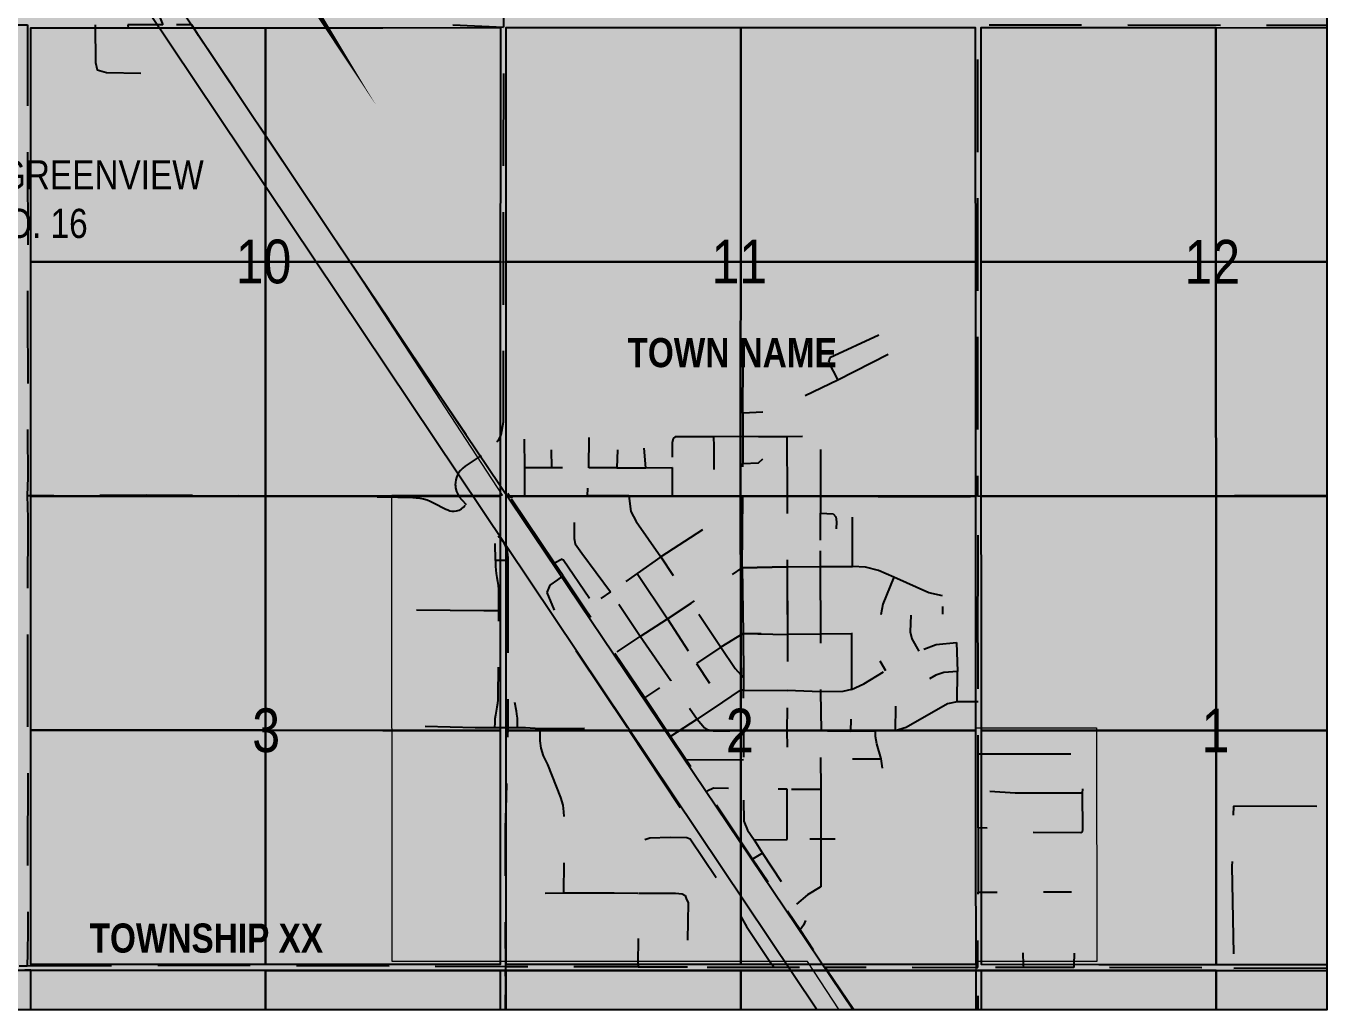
# Model space of a CAD drawing. Extents: x 403018 to 417191, y 6033193 to 6042673.
# Drawn here: x 406642.9 to 407089.7, y 6033788 to 6034125.8 of the extents above; entities that cross this region are included whole.
import ezdxf
from ezdxf.enums import TextEntityAlignment as Align

# ---------------------------------------------------------------- set-up
doc = ezdxf.new("R2010")
doc.units = 0
doc.header["$LTSCALE"] = 5
doc.linetypes.add('BORDER2', pattern=[22.225, 6.35, -3.175, 6.35, -3.175, 0, -3.175])
doc.linetypes.add('DASHED2', pattern=[9.525, 6.35, -3.175])
doc.layers.add('AS-COUNTY', color=7, linetype='BORDER2', lineweight=60, true_color=0xcc33ff)
for name, color, linetype in [('AS-RAILWAY', 13, 'TRACKS'), ('D-TXT', 6, 'Continuous'), ('Quarters', 8, 'Continuous'), ('RoadSeg', 57, 'DASHED2'), ('ROUTE-MAP-HWY', 2, 'Continuous'), ('ROUTE-MAP-LABELS', 210, 'Continuous'), ('ROUTE-MAP-TOWN-H', 50, 'Continuous'), ('S-7', 6, 'Continuous'), ('Townships', 57, 'Continuous')]:
    doc.layers.add(name, color=color, linetype=linetype)
doc.layers.add('ROUTE-MAP-BACKGROUND-H', color=7, linetype='Continuous', true_color=0xf0ebff)
doc.layers.add('ROUTE-MAP-TOWN-BDY', color=3, linetype='Continuous', lineweight=0)
doc.styles.add('120', font='ARIALN.TTF', dxfattribs={"height": 13})
doc.styles.add('80', font='ARIALN.TTF', dxfattribs={"height": 10})
doc.styles.add('80L', font='ARIALN.TTF', dxfattribs={"height": 10})
doc.styles.add('BOLD', font='ARIALNB.TTF')
doc.linetypes.add('TRACKS', pattern='A,3.81,[130,ltypeshp1.shx,S=6.35,R=0,X=0,Y=0],3.81', length=7.62)

# ---------------------------------------------------------------- blocks, each defined once
blk = doc.blocks.new('*U290')
at = {"color": 210, "flags": 128}
blk.add_lwpolyline([(165.22, -4.93, 0, 7.5, 0), (0, 0, 0, 0, 0)], format="xyseb", dxfattribs=at)
at = {"color": 210, "style": '80'}
blk.add_attdef('ENTER_TEXT_001', (-35.99, -5), '', height=10, dxfattribs=at)

msp = doc.modelspace()

# ---------------------------------------------------------------- hatches: boundary and pattern name
at = {"layer": 'ROUTE-MAP-BACKGROUND-H'}
h = msp.add_hatch(color=256, dxfattribs=at)
h.dxf.hatch_style = 1
h.paths.add_polyline_path([(406148.886, 6034780.697), (407089.67, 6034780.697), (407089.67, 6033788.018), (406148.886, 6033788.018)])
at = {"layer": 'ROUTE-MAP-TOWN-H'}
h = msp.add_hatch(color=256, dxfattribs=at)
h.dxf.hatch_style = 1
h.paths.add_polyline_path([(406922.159, 6033788.018), (406969.126, 6033788.018), (406969.114, 6033804.678), (407010.597, 6033804.613), (407010.536, 6033884.925), (407008.076, 6033884.925), (406969.053, 6033884.918), (406968.931, 6034044.857), (406808.566, 6034044.842), (406755.061, 6034044.837), (406754.213, 6034044.837), (406755.109, 6034043.468), (406806.577, 6033964.763), (406768.544, 6033964.76), (406768.619, 6033804.644), (406875.317, 6033804.662), (406911.271, 6033804.668)])

# ---------------------------------------------------------------- linework, layer by layer
msp.add_lwpolyline([(406148.886, 6034780.697), (407089.67, 6034780.697), (407089.67, 6033788.018), (406148.886, 6033788.018)], close=True)
at = {"layer": 'AS-RAILWAY', "ltscale": 0.2, "flags": 128}
msp.add_lwpolyline([(406413.276, 6034536.366), (406914.551, 6033788.018)], dxfattribs=at)
at = {"layer": 'Quarters'}
for points in [[(406725.187, 6034085.018), (406725.179, 6034044.832), (406684.877, 6034044.828), (406644.575, 6034044.825), (406644.591, 6034085.023), (406644.607, 6034125.22), (406684.901, 6034125.212), (406725.196, 6034125.204)], [(406805.815, 6034085.06), (406805.802, 6034044.847), (406765.49, 6034044.839), (406725.179, 6034044.832), (406725.187, 6034085.018), (406725.196, 6034125.204), (406765.512, 6034125.239), (406805.828, 6034125.273)], [(406888.354, 6034085.064), (406888.344, 6034044.852), (406848.079, 6034044.85), (406807.813, 6034044.847), (406807.826, 6034085.06), (406807.839, 6034125.274), (406848.102, 6034125.275), (406888.365, 6034125.276)], [(406968.912, 6034085.069), (406968.931, 6034044.857), (406928.638, 6034044.854), (406888.344, 6034044.852), (406888.354, 6034085.064), (406888.365, 6034125.276), (406928.629, 6034125.279), (406968.893, 6034125.281)], [(407051.517, 6034085.048), (407051.534, 6034044.836), (407011.238, 6034044.847), (406970.942, 6034044.857), (406970.923, 6034085.069), (406970.904, 6034125.28), (407011.202, 6034125.27), (407051.499, 6034125.26)], [(406725.171, 6034004.635), (406725.163, 6033964.439), (406684.854, 6033964.451), (406644.546, 6033964.463), (406644.56, 6034004.644), (406644.575, 6034044.825), (406684.877, 6034044.828), (406725.179, 6034044.832)], [(406805.791, 6034004.631), (406805.779, 6033964.414), (406765.471, 6033964.427), (406725.163, 6033964.439), (406725.171, 6034004.635), (406725.179, 6034044.832), (406765.49, 6034044.839), (406805.802, 6034044.847)], [(406888.333, 6034004.631), (406888.321, 6033964.41), (406848.056, 6033964.412), (406807.791, 6033964.414), (406807.802, 6034004.631), (406807.813, 6034044.847), (406848.079, 6034044.85), (406888.344, 6034044.852)], [(406968.947, 6034004.641), (406968.962, 6033964.426), (406928.642, 6033964.418), (406888.321, 6033964.41), (406888.333, 6034004.631), (406888.344, 6034044.852), (406928.638, 6034044.854), (406968.931, 6034044.857)], [(407051.534, 6034044.836), (407051.552, 6034004.627), (407051.57, 6033964.417), (407011.272, 6033964.421), (406970.974, 6033964.425), (406970.958, 6034004.641), (406970.942, 6034044.857), (407011.238, 6034044.847)], [(406725.17, 6033924.232), (406725.177, 6033884.025), (406684.887, 6033884.032), (406644.596, 6033884.038), (406644.571, 6033924.251), (406644.546, 6033964.463), (406684.854, 6033964.451), (406725.163, 6033964.439)], [(406805.777, 6033924.215), (406805.774, 6033884.016), (406765.475, 6033884.021), (406725.177, 6033884.025), (406725.17, 6033924.232), (406725.163, 6033964.439), (406765.471, 6033964.427), (406805.779, 6033964.414)], [(406888.343, 6033924.205), (406888.366, 6033884), (406848.075, 6033884.008), (406807.785, 6033884.015), (406807.788, 6033924.215), (406807.791, 6033964.414), (406848.056, 6033964.412), (406888.321, 6033964.41)], [(406968.979, 6033924.199), (406968.996, 6033883.972), (406928.681, 6033883.986), (406888.366, 6033884), (406888.343, 6033924.205), (406888.321, 6033964.41), (406928.642, 6033964.418), (406968.962, 6033964.426)], [(407051.57, 6033964.417), (407051.589, 6033924.192), (407051.608, 6033883.967), (407011.307, 6033883.969), (406971.007, 6033883.971), (406970.99, 6033924.198), (406970.974, 6033964.425), (407011.272, 6033964.421)], [(406725.177, 6033884.025), (406725.185, 6033843.828), (406725.192, 6033803.631), (406684.893, 6033803.643), (406644.594, 6033803.655), (406644.595, 6033843.846), (406644.596, 6033884.038), (406684.887, 6033884.032)], [(406725.192, 6033803.631), (406725.185, 6033843.828), (406725.177, 6033884.025), (406765.475, 6033884.021), (406805.774, 6033884.016), (406805.78, 6033843.813), (406805.787, 6033803.61), (406765.489, 6033803.621)], [(406888.389, 6033843.797), (406888.412, 6033803.594), (406848.105, 6033803.602), (406807.798, 6033803.611), (406807.791, 6033843.813), (406807.785, 6033884.015), (406848.075, 6033884.008), (406888.366, 6033884)], [(406969.016, 6033843.774), (406969.037, 6033803.576), (406928.724, 6033803.585), (406888.412, 6033803.594), (406888.389, 6033843.797), (406888.366, 6033884), (406928.681, 6033883.986), (406968.996, 6033883.972)], [(407051.627, 6033843.754), (407051.645, 6033803.542), (407011.346, 6033803.558), (406971.047, 6033803.575), (406971.027, 6033843.773), (406971.007, 6033883.971), (407011.307, 6033883.969), (407051.608, 6033883.967)]]:
    msp.add_lwpolyline(points, close=True, dxfattribs=at)
for points in [[(407089.67, 6034044.827), (407051.534, 6034044.836), (407051.517, 6034085.048), (407051.499, 6034125.26), (407089.67, 6034125.25)], [(407089.67, 6033964.413), (407051.57, 6033964.417), (407051.552, 6034004.627), (407051.534, 6034044.836), (407089.67, 6034044.827)], [(407089.67, 6033883.961), (407051.608, 6033883.967), (407051.589, 6033924.192), (407051.57, 6033964.417), (407089.67, 6033964.413)], [(407089.67, 6033803.524), (407051.645, 6033803.542), (407051.627, 6033843.754), (407051.608, 6033883.967), (407089.67, 6033883.961)], [(406644.578, 6033788.018), (406644.593, 6033801.645), (406684.893, 6033801.632), (406725.192, 6033801.619), (406725.183, 6033788.018)], [(406725.183, 6033788.018), (406725.192, 6033801.619), (406765.49, 6033801.609), (406805.787, 6033801.599), (406805.783, 6033788.018)], [(406807.794, 6033788.018), (406807.798, 6033801.599), (406848.106, 6033801.591), (406888.414, 6033801.583), (406888.418, 6033788.018)], [(406888.418, 6033788.018), (406888.414, 6033801.583), (406928.726, 6033801.574), (406969.037, 6033801.565), (406969.046, 6033788.018)], [(406971.058, 6033788.018), (406971.049, 6033801.565), (407011.348, 6033801.548), (407051.646, 6033801.53), (407051.655, 6033788.018)], [(407051.655, 6033788.018), (407051.646, 6033801.53), (407089.67, 6033801.513)]]:
    msp.add_lwpolyline(points, dxfattribs=at)
at = {"layer": 'RoadSeg', "flags": 128}
for points in [[(406770.171, 6034509.532), (406769.752, 6034527.329), (406771.306, 6034528.684), (406806.872, 6034530.296), (406806.884, 6034519.837), (406806.876, 6034511.749), (406806.892, 6034499.423), (406806.92, 6034473.053), (406806.936, 6034461.326), (406806.962, 6034450.032), (406807.054, 6034444.845), (406807.089, 6034439.118), (406807.123, 6034420.897), (406807.184, 6034397.775), (406807.107, 6034373.242), (406806.785, 6034363.218), (406807.063, 6034355.495), (406807.147, 6034331.692), (406807.084, 6034286.02), (406807.133, 6034242.423), (406807.022, 6034195.138), (406806.996, 6034141.795), (406806.858, 6034125.477), (406806.811, 6034044.833), (406806.781, 6033989.792), (406805.934, 6033985.359), (406804.9, 6033983.424), (406802.971, 6033981.354), (406801.657, 6033980.304), (406799.222, 6033978.357), (406794.437, 6033984.875), (406789.911, 6033991.525), (406784.736, 6033999.286), (406702.126, 6034122.6), (406699.845, 6034126.203), (406696.049, 6034126.198), (406689.9, 6034126.2)], [(406344.479, 6034162.809), (406344.854, 6034134.805), (406344.436, 6034126.686), (406357.047, 6034126.446), (406367.345, 6034126.483), (406383.794, 6034126.342), (406399.515, 6034126.27), (406466.974, 6034126.049), (406469.782, 6034126.09), (406471.687, 6034126.032), (406473.576, 6034125.83), (406475.905, 6034125.455), (406477.905, 6034125.049), (406480.691, 6034124.626), (406482.954, 6034123.219), (406484.746, 6034122.227), (406486.181, 6034121.407), (406487.571, 6034120.711), (406488.895, 6034120.075), (406490.471, 6034119.364), (406491.957, 6034118.879), (406493.73, 6034118.464), (406495.686, 6034118.119), (406497.825, 6034117.862), (406499.854, 6034117.809), (406502.085, 6034117.886), (406504.291, 6034118.087), (406508.922, 6034118.745), (406518.426, 6034120.213), (406529.338, 6034121.649), (406541.018, 6034123.027), (406547.364, 6034123.703), (406551.922, 6034124.089), (406555.639, 6034124.534), (406559.536, 6034124.669), (406570.276, 6034125.062), (406577.871, 6034125.51), (406586.318, 6034125.888), (406591.357, 6034126.113), (406594.066, 6034126.115), (406597.975, 6034126.128), (406621.715, 6034126.23), (406643.472, 6034126.236), (406643.426, 6034118.949), (406643.494, 6034098.289), (406643.453, 6034076.461), (406643.531, 6034054.213), (406643.433, 6034020.811), (406643.506, 6034009.596), (406643.491, 6033986.629), (406643.513, 6033970.875), (406643.358, 6033964.589), (406684.272, 6033964.915), (406765.46, 6033964.227), (406775.814, 6033963.903), (406776.941, 6033963.857), (406778.191, 6033963.727), (406779.473, 6033963.457), (406780.687, 6033963.159), (406781.771, 6033962.689), (406782.834, 6033962.171), (406787.12, 6033959.984), (406787.77, 6033959.71), (406788.419, 6033959.435), (406789.106, 6033959.315), (406789.975, 6033959.276), (406790.788, 6033959.398), (406791.637, 6033959.663), (406792.43, 6033960.088), (406793.189, 6033960.676), (406794.091, 6033961.594), (406805.439, 6033950.366), (406806.071, 6033949.697), (406806.673, 6033948.915), (406807.154, 6033948.094), (406807.617, 6033947.094), (406807.885, 6033946.234), (406808.137, 6033945.39), (406808.294, 6033944.3), (406808.347, 6033943.324), (406808.328, 6033942.342), (406804.125, 6033942.304), (406803.989, 6033948.128)], [(406679.918, 6034141.67), (406681.983, 6034139.84), (406687.882, 6034131.339), (406689.9, 6034126.2), (406677.954, 6034126.223), (406678.067, 6034122.994), (406678.798, 6034122.118), (406684.809, 6034119.026), (406688.641, 6034118.158)], [(406666.736, 6034126.23), (406666.797, 6034113.295), (406667.384, 6034110.815), (406670.517, 6034109.923), (406682.334, 6034109.634)], [(406789.524, 6034126.174), (406806.858, 6034125.477)], [(407089.67, 6033964.529), (406969.764, 6033964.348), (406969.744, 6034058.418), (406969.73, 6034126.244), (407089.67, 6034126.108)], [(406935.817, 6034019.7), (406918.978, 6034011.91), (406918.53, 6034010.394), (406921.648, 6034004.198)], [(406938.952, 6034013.005), (406921.648, 6034004.198), (406899.11, 6033993.407), (406889.123, 6033992.86), (406889.203, 6034010.672)], [(406889.123, 6033992.86), (406889.102, 6033984.854), (406879.097, 6033984.805)], [(406813.984, 6033984.039), (406814.129, 6033974.138)], [(406849.456, 6033884.913), (406832.043, 6033910.823), (406827.161, 6033918.858), (406821.921, 6033931.383), (406822.937, 6033933.821), (406825.573, 6033935.713), (406827.354, 6033937.025), (406834.931, 6033925.681), (406845.174, 6033910.436), (406853.87, 6033916.186), (406863.162, 6033922.312), (406871.38, 6033927.702), (406888.868, 6033939.818), (406889.112, 6033964.442), (406879.304, 6033964.5), (406879.208, 6033981.607), (406879.097, 6033984.805), (406865.791, 6033984.743), (406865.109, 6033984.218), (406864.861, 6033982.709), (406864.854, 6033974.303)], [(406845.848, 6033974.142), (406836.144, 6033974.104), (406836.281, 6033984.515)], [(406909.614, 6033984.867), (406904.214, 6033984.779), (406904.324, 6033964.371), (406904.266, 6033940.154), (406915.67, 6033940.251), (406926.777, 6033940.237)], [(406823.318, 6033980.362), (406823.334, 6033974.158), (406814.129, 6033974.138), (406814.163, 6033964.533), (406810.466, 6033964.405), (406809.368, 6033963.859), (406805.782, 6033968.984), (406799.222, 6033978.357), (406793.742, 6033974.706), (406792.888, 6033974.065), (406792.096, 6033973.237), (406791.494, 6033972.376), (406791.138, 6033971.725), (406790.762, 6033970.845), (406790.526, 6033969.966), (406790.394, 6033969.157), (406790.35, 6033968.268), (406790.382, 6033967.988), (406790.466, 6033967.251), (406790.805, 6033966.074), (406791.203, 6033965.084), (406791.298, 6033964.92), (406791.708, 6033964.216), (406792.565, 6033963.165), (406794.091, 6033961.594)], [(406846.032, 6033980.351), (406845.848, 6033974.142), (406855.753, 6033974.187), (406855.219, 6033980.872)], [(406915.77, 6033980.478), (406915.73, 6033964.368), (406915.732, 6033958.565), (406920.044, 6033958.314), (406920.978, 6033957.347), (406921.237, 6033955.653), (406920.861, 6033946.335), (406919.879, 6033945.801), (406915.682, 6033945.654), (406915.732, 6033958.565)], [(406864.798, 6033964.395), (406849.987, 6033964.48), (406835.778, 6033964.486), (406836.144, 6033974.104), (406823.334, 6033974.158)], [(406855.753, 6033974.187), (406864.854, 6033974.303), (406864.798, 6033964.395), (406879.304, 6033964.5)], [(406926.738, 6033964.35), (406915.73, 6033964.368), (406904.324, 6033964.371), (406889.112, 6033964.442), (406889.061, 6033975.679)], [(406643.358, 6033964.589), (406643.533, 6033956.856), (406643.522, 6033950.217), (406643.446, 6033937.307), (406643.449, 6033917.387), (406643.469, 6033894.405), (406643.506, 6033876.727), (406643.503, 6033865.715), (406643.475, 6033843.698), (406643.525, 6033815.569), (406643.454, 6033807.523), (406643.278, 6033803.089)], [(406827.354, 6033937.025), (406824.384, 6033941.444), (406809.368, 6033963.859)], [(406835.778, 6033964.486), (406831.062, 6033964.456), (406814.163, 6033964.533), (406831.062, 6033964.456), (406831.166, 6033949.863), (406831.549, 6033948.093), (406833.819, 6033944.856), (406843.629, 6033931.538), (406837.669, 6033927.429), (406834.931, 6033925.681), (406837.669, 6033927.429)], [(406849.987, 6033964.48), (406850.671, 6033959.2), (406852.492, 6033955.762), (406860.922, 6033943.548), (406871.38, 6033927.702), (406881.513, 6033912.545), (406873.203, 6033906.953), (406882.071, 6033893.654)], [(406940.911, 6033936.627), (406935.631, 6033938.845), (406931.188, 6033939.991), (406926.777, 6033940.237), (406926.738, 6033964.35), (406968.963, 6033964.348), (406969.764, 6033964.348), (406969.767, 6033962.92), (406969.831, 6033930.047)], [(406875.207, 6033952.851), (406860.922, 6033943.548), (406852.815, 6033937.862), (406843.629, 6033931.538), (406837.669, 6033927.429), (406827.435, 6033942.582), (406827.029, 6033942.768), (406824.384, 6033941.444)], [(406915.682, 6033945.654), (406915.67, 6033940.251), (406915.778, 6033917.041), (406915.767, 6033897.228), (406915.934, 6033883.826), (406904.219, 6033884.019), (406904.323, 6033863.81), (406915.83, 6033863.81)], [(406804.125, 6033942.304), (406804.127, 6033940.43), (406804.243, 6033938.985), (406804.363, 6033937.822), (406804.598, 6033936.451), (406804.816, 6033935.178), (406805.022, 6033933.718), (406805.177, 6033932.392), (406805.231, 6033930.802), (406805.172, 6033925.107)], [(406808.328, 6033942.342), (406808.33, 6033930.181), (406808.337, 6033885.035), (406811.644, 6033885.02)], [(406904.266, 6033940.154), (406888.868, 6033939.818)], [(406888.868, 6033939.818), (406889.252, 6033917.318)], [(406904.266, 6033940.154), (406904.374, 6033916.944)], [(406852.815, 6033937.862), (406863.162, 6033922.312), (406873.203, 6033906.953), (406864.303, 6033901.04), (406853.87, 6033916.186), (406843.629, 6033931.538)], [(406957.617, 6033930.144), (406952.906, 6033931.241), (406940.911, 6033936.627), (406937.134, 6033927.29), (406936.298, 6033922.559), (406936.447, 6033918.261), (406936.086, 6033917.147), (406926.382, 6033917.11), (406915.778, 6033917.041), (406904.374, 6033916.944), (406904.352, 6033897.67), (406904.219, 6033884.019), (406889.315, 6033883.9), (406889.359, 6033873.995), (406889.304, 6033864.088), (406878.997, 6033864.128), (406876.846, 6033863.122)], [(406969.9, 6033850.589), (406969.906, 6033863.152), (406969.911, 6033875.906), (406969.919, 6033893.811), (406969.831, 6033930.047), (406959.261, 6033930.251), (406957.617, 6033930.144), (406957.553, 6033927.894), (406957.675, 6033923.866)], [(406776.985, 6033925.356), (406800.132, 6033925.162), (406805.172, 6033925.107), (406804.992, 6033895.699), (406804.92, 6033894.441), (406804.798, 6033893.228), (406804.605, 6033892.02), (406804.352, 6033890.658), (406804.094, 6033889.2), (406803.97, 6033888.009), (406803.87, 6033886.645), (406803.846, 6033884.992)], [(406946.771, 6033923.523), (406946.57, 6033917.813), (406947.152, 6033915.432), (406949.501, 6033911.21)], [(406889.252, 6033917.318), (406881.513, 6033912.545)], [(406889.252, 6033917.318), (406889.285, 6033902.01)], [(406889.252, 6033917.318), (406904.374, 6033916.944)], [(406926.382, 6033917.11), (406926.346, 6033897.997), (406930.681, 6033899.949), (406938.127, 6033904.511), (406949.501, 6033911.21), (406955.424, 6033913.518), (406962.506, 6033914.165), (406962.754, 6033904.168), (406958.06, 6033903.904), (406955.39, 6033903.011), (406941.57, 6033894.725), (406941.349, 6033883.811), (406934.595, 6033883.76), (406926.045, 6033883.678), (406915.934, 6033883.826)], [(406855.392, 6033895.164), (406845.174, 6033910.436)], [(406936.11, 6033907.843), (406938.127, 6033904.511)], [(406969.919, 6033893.811), (406968.32, 6033893.755), (406962.716, 6033893.76), (406962.754, 6033904.168)], [(406869.607, 6033873.907), (406864.268, 6033881.866), (406855.392, 6033895.164), (406864.303, 6033901.04), (406873.368, 6033887.847), (406864.268, 6033881.866)], [(406889.285, 6033902.01), (406889.302, 6033897.822)], [(406926.346, 6033897.997), (406923.366, 6033897.393), (406915.767, 6033897.228)], [(406810.686, 6033893.649), (406811.245, 6033890.756), (406811.367, 6033889.569), (406811.545, 6033888.246), (406811.563, 6033887.216), (406811.609, 6033886.118), (406811.644, 6033885.02), (406814.411, 6033884.985), (406819.381, 6033884.677), (406849.456, 6033884.913), (406867.944, 6033856.84), (406870.463, 6033856.327), (406873.805, 6033858.045), (406876.73, 6033860.248), (406878.225, 6033861.062)], [(406889.302, 6033897.822), (406904.352, 6033897.67)], [(406915.767, 6033897.228), (406904.352, 6033897.67)], [(406962.716, 6033893.76), (406959.336, 6033893.141), (406945.212, 6033884.946), (406941.349, 6033883.811)], [(406779.97, 6033885.42), (406797.148, 6033885.028), (406803.846, 6033884.992), (406808.337, 6033885.035), (406808.302, 6033880.897), (406808.26, 6033875.844), (406808.22, 6033872.827), (406808.008, 6033866.405), (406807.798, 6033860.994), (406807.671, 6033857.384), (406807.568, 6033853.864), (406807.517, 6033850.493), (406807.485, 6033847.187), (406807.478, 6033843.882), (406807.517, 6033811.091), (406807.537, 6033806.969), (406807.546, 6033804.624), (406807.553, 6033802.864), (406807.516, 6033800.709), (406807.533, 6033798.444), (406807.45, 6033788.018)], [(406819.381, 6033884.677), (406819.427, 6033880.37), (406819.754, 6033877.956), (406820.531, 6033875.31), (406822.028, 6033872.275), (406826.484, 6033860.994), (406827.262, 6033858.348), (406827.497, 6033856.016), (406827.673, 6033853.244), (406827.524, 6033828.193)], [(406926.198, 6033887.886), (406926.045, 6033883.678)], [(406926.76, 6033874.213), (406936.635, 6033874.184), (406935.111, 6033879.425), (406934.656, 6033881.917), (406934.595, 6033883.76)], [(406969.911, 6033875.906), (406999.271, 6033875.917), (407004.607, 6033876.092), (407005.521, 6033875.895), (407005.704, 6033875.573), (407005.736, 6033875.076), (407005.66, 6033862.437), (407005.755, 6033849.969), (407005.622, 6033849.173), (407005.177, 6033848.812), (406986.266, 6033848.993), (406982.336, 6033849.333), (406975.186, 6033850.387), (406969.9, 6033850.589), (406969.893, 6033828.47), (407001.908, 6033828.584)], [(406920.829, 6033846.674), (406915.825, 6033846.7), (406915.896, 6033830.292), (406915.616, 6033830.125), (406911.29, 6033827.532), (406907.4, 6033824.293), (406904.419, 6033821.945), (406892.446, 6033839.826), (406878.225, 6033861.062), (406876.846, 6033863.122), (406869.607, 6033873.907), (406889.359, 6033873.995)], [(406915.75, 6033874.714), (406915.83, 6033863.81), (406915.825, 6033846.7), (406904.322, 6033846.599)], [(406937.056, 6033871.071), (406936.635, 6033874.184)], [(406892.922, 6033846.402), (406904.322, 6033846.599), (406904.323, 6033863.81), (406889.304, 6033864.088), (406889.394, 6033852.884), (406890.705, 6033849.727), (406892.922, 6033846.402), (406895.884, 6033841.803), (406907.4, 6033824.293), (406910.127, 6033820.686), (406910.69, 6033818.904), (406909.953, 6033817.077), (406908.718, 6033815.525), (406904.419, 6033821.945)], [(407005.66, 6033862.437), (407004.924, 6033862.437), (406982.577, 6033862.446), (406973.236, 6033863.114), (406969.906, 6033863.152)], [(407086.241, 6033857.836), (407057.52, 6033857.937), (407057.034, 6033837.408), (407057.684, 6033802.39), (407002.713, 6033802.597)], [(406855.392, 6033846.596), (406857.174, 6033847.159), (406864.073, 6033847.3), (406869.88, 6033847.203), (406870.998, 6033846.739), (406885.134, 6033825.82), (406890.355, 6033816.695), (406898.592, 6033804.276), (406899.846, 6033802.717)], [(406895.884, 6033841.803), (406892.446, 6033839.826)], [(406821.228, 6033828.166), (406827.524, 6033828.193), (406844.895, 6033828.269), (406853.212, 6033828.147), (406853.274, 6033824.798), (406853.077, 6033803.891), (406853.115, 6033802.791), (406807.793, 6033802.864), (406807.553, 6033802.864), (406707.109, 6033803.31), (406643.278, 6033803.089), (406632.172, 6033803.113), (406620.371, 6033803.034), (406617.195, 6033803.048), (406613.592, 6033803.15), (406610.793, 6033803.342), (406607.74, 6033803.553), (406604.829, 6033804.168), (406602.139, 6033804.799), (406599.441, 6033805.656), (406597.598, 6033806.295), (406595.689, 6033807.076), (406593.84, 6033807.922), (406591.714, 6033808.966), (406589.776, 6033809.973), (406588.085, 6033811.01), (406586.308, 6033812.169), (406585.733, 6033812.504), (406584.442, 6033813.489), (406582.466, 6033814.993), (406578.427, 6033818.121), (406570.919, 6033824.064), (406565.088, 6033828.762), (406560.833, 6033832.172), (406559.029, 6033833.495), (406557.312, 6033834.676), (406555.791, 6033835.595), (406554.232, 6033836.43), (406552.529, 6033837.22), (406550.997, 6033837.848), (406549.033, 6033838.421), (406547.157, 6033838.811), (406544.894, 6033839.084), (406542.885, 6033839.159), (406540.884, 6033839.005), (406538.847, 6033838.707), (406536.835, 6033838.265), (406534.973, 6033837.683), (406533.177, 6033837.001), (406532.439, 6033836.752), (406531.323, 6033836.17), (406529.719, 6033835.329), (406527.446, 6033834.092), (406519.09, 6033829.332), (406507.461, 6033822.765), (406506.725, 6033822.349), (406503.582, 6033820.638), (406493.081, 6033814.769), (406484.421, 6033810.565), (406480.366, 6033809.223), (406478.705, 6033808.298), (406476.988, 6033807.68), (406475.351, 6033807.189), (406473.816, 6033806.722), (406472.24, 6033806.253), (406470.519, 6033805.78), (406468.837, 6033805.369), (406467.051, 6033804.997), (406466.146, 6033804.842), (406465.241, 6033804.686), (406463.348, 6033804.413), (406461.473, 6033804.202), (406460.051, 6033804.07), (406458.298, 6033803.906), (406455.927, 6033803.7), (406453.762, 6033803.52), (406452.049, 6033803.378), (406450.276, 6033803.234), (406448.377, 6033803.127), (406446.518, 6033803.04), (406444.411, 6033802.968), (406441.994, 6033802.904), (406436.433, 6033802.814), (406410.519, 6033802.739), (406396.994, 6033802.703), (406351.709, 6033802.653), (406316.989, 6033802.834), (406293.673, 6033802.854), (406266.471, 6033802.784), (406263.029, 6033802.794), (406254.314, 6033802.83), (406224.418, 6033802.912), (406202.992, 6033802.804), (406194.314, 6033802.865), (406173.152, 6033802.892), (406153.793, 6033802.755), (406153.977, 6033795.156), (406153.956, 6033788.018)], [(406853.212, 6033828.147), (406865.941, 6033828.152), (406868.25, 6033827.934), (406869.274, 6033827.269), (406869.658, 6033826.309), (406870.26, 6033824.8), (406870.042, 6033805.181), (406870.126, 6033802.783), (406899.846, 6033802.717), (406917.315, 6033802.699), (406908.718, 6033815.525)], [(406927.148, 6033788.018), (406918.065, 6033801.58), (406917.315, 6033802.699), (406969.035, 6033802.651), (406969.791, 6033802.651), (406969.795, 6033803.579), (406969.893, 6033828.47)], [(407002.842, 6033807.503), (407002.738, 6033803.562), (407002.713, 6033802.597), (406985.402, 6033802.595), (406969.791, 6033802.651), (406969.767, 6033800.449), (406969.808, 6033788.018)], [(406985.228, 6033807.592), (406985.368, 6033803.571), (406985.402, 6033802.595)], [(406853.115, 6033802.791), (406870.126, 6033802.783)], [(407057.684, 6033802.39), (407089.67, 6033802.45)]]:
    msp.add_lwpolyline(points, dxfattribs=at)
for points in [[(406904.214, 6033984.779), (406894.509, 6033984.742), (406889.102, 6033984.854), (406889.061, 6033975.679), (406894.459, 6033975.813)], [(406888.868, 6033939.818), (406904.266, 6033940.154), (406904.374, 6033916.944), (406889.252, 6033917.318), (406881.513, 6033912.545), (406886.471, 6033905.214), (406889.285, 6033902.01), (406889.252, 6033917.318)], [(406889.302, 6033897.822), (406888.21, 6033897.845), (406882.071, 6033893.654), (406873.368, 6033887.847), (406875.871, 6033884.933), (406876.255, 6033884.707), (406876.994, 6033884.272), (406878.911, 6033883.838), (406889.315, 6033883.9)]]:
    msp.add_lwpolyline(points, close=True, dxfattribs=at)
at = {"layer": 'ROUTE-MAP-HWY', "flags": 128}
msp.add_lwpolyline([(406261.648, 6034780.697), (406427.505, 6034532.626), (406590.901, 6034288.734), (406789.911, 6033991.525), (406926.924, 6033788.018)], dxfattribs=at)
at = {"layer": 'ROUTE-MAP-TOWN-BDY'}
msp.add_lwpolyline([(406922.159, 6033788.018), (406911.271, 6033804.668), (406875.317, 6033804.662), (406768.619, 6033804.644), (406768.544, 6033964.76), (406806.577, 6033964.763), (406755.109, 6034043.468), (406754.213, 6034044.837), (406755.061, 6034044.837), (406808.566, 6034044.842), (406968.931, 6034044.857), (406969.053, 6033884.918), (407008.076, 6033884.925), (407010.536, 6033884.925), (407010.597, 6033804.613), (406969.114, 6033804.678), (406969.126, 6033788.018)], dxfattribs=at)
at = {"layer": 'Townships'}
for points in [[(406153.07, 6033788.018), (406153.092, 6033801.773), (406155.103, 6033801.772), (406235.688, 6033801.757), (406316.273, 6033801.742), (406318.284, 6033801.741), (406398.866, 6033801.709), (406479.404, 6033801.701), (406481.419, 6033801.698), (406561.995, 6033801.68), (406642.582, 6033801.646), (406644.593, 6033801.645), (406725.192, 6033801.619), (406805.787, 6033801.599), (406807.798, 6033801.599), (406888.414, 6033801.583), (406969.037, 6033801.565), (406971.049, 6033801.565), (407051.646, 6033801.53), (407089.67, 6033801.513)], [(407089.67, 6033801.513), (407051.646, 6033801.53), (406971.049, 6033801.565), (406969.037, 6033801.565), (406888.414, 6033801.583), (406807.798, 6033801.599), (406805.787, 6033801.599), (406725.192, 6033801.619), (406644.593, 6033801.645), (406642.582, 6033801.646)]]:
    msp.add_lwpolyline(points, dxfattribs=at)

# ---------------------------------------------------------------- block references
at = {"layer": 'ROUTE-MAP-LABELS', "rotation": 304.0145896158411}
msp.add_blockref('*U290', (406674.627, 6034238.595), dxfattribs=at)

# ---------------------------------------------------------------- texts
at = {"layer": 'AS-COUNTY', "insert": (406587.031, 6034079.735), "char_height": 10, "attachment_point": 1, "style": '80L', "bg_fill": 1, "box_fill_scale": 1.15, "bg_fill_color": 256, "bg_fill_true_color": 15789055, "bg_fill_transparency": 0}
msp.add_mtext_dynamic_manual_height_columns('\\pi0.47633;M.D. OF GREENVIEW \\P\\pi40.787;NO. 16', width=116.47108, gutter_width=45, heights=[0], dxfattribs=at)
at = {"layer": 'D-TXT', "style": 'BOLD'}
msp.add_text('TOWN NAME', height=10, dxfattribs=at).set_placement((406885.406, 6034008.701), align=Align.CENTER)
msp.add_text('TOWNSHIP XX', height=10, rotation=359.99381, dxfattribs=at).set_placement((406704.858, 6033807.704), align=Align.CENTER)
at = {"layer": 'S-7', "style": '120'}
for s, p in [('10', (406714.947, 6034037.496)), ('11', (406878.313, 6034037.438)), ('12', (407040.708, 6034037.391)), ('3', (406720.628, 6033876.561)), ('2', (406883.275, 6033876.456)), ('1', (407046.641, 6033876.503))]:
    msp.add_text(s, height=15, dxfattribs=at).set_placement(p)

doc.saveas('drawing.dxf')
